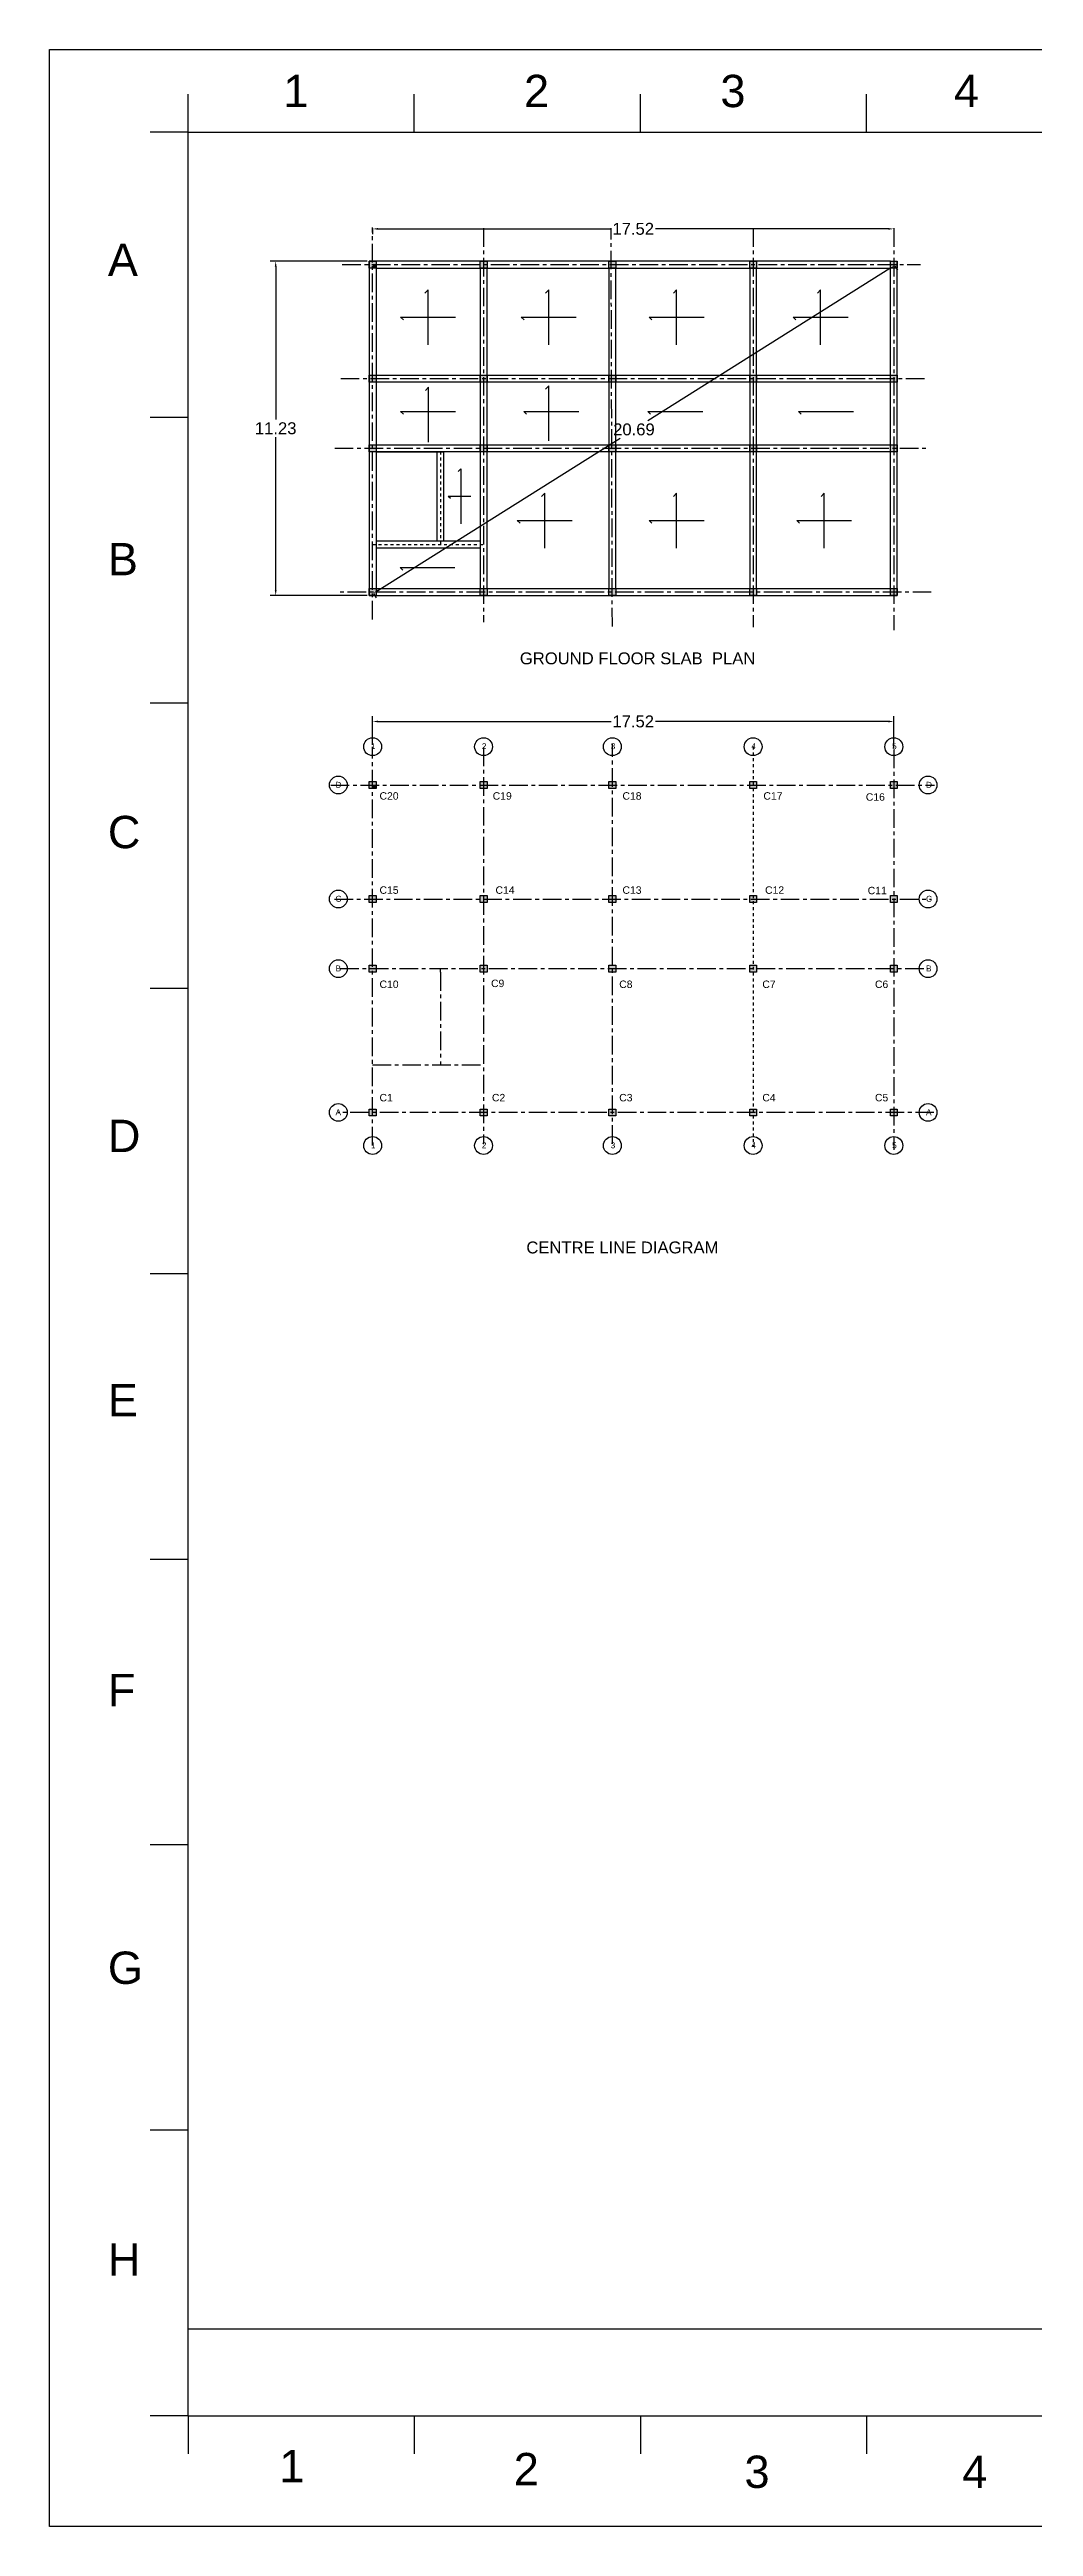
# Model space of a CAD drawing. Header units: metres. Extents: x 102 to 188, y -170 to 119.
# Drawn here: x 101.6 to 134.7, y -170 to -86.8 of the extents above; entities that cross this region are included whole.
import ezdxf

# ---------------------------------------------------------------- set-up
doc = ezdxf.new("R2010")
doc.units = ezdxf.units.M
doc.header["$MEASUREMENT"] = 0
doc.linetypes.add('CENTER', pattern=[2, 1.25, -0.25, 0.25, -0.25])
for name, color, linetype in [('beam', 231, 'Continuous'), ('center line', 50, 'CENTER'), ('column', 120, 'Continuous'), ('dim', 212, 'Continuous'), ('hatching', 7, 'Continuous'), ('slab', 11, 'Continuous'), ('text', 30, 'Continuous')]:
    doc.layers.add(name, color=color, linetype=linetype)
doc.styles.get("Standard").update_dxf_attribs({"font": 'arial.ttf'})
doc.dimstyles.get("Standard").update_dxf_attribs({"dimtxt": 0.4, "dimasz": 0.18, "dimexe": 0.18, "dimexo": 0.0625, "dimgap": 0.09, "dimtad": 0, "dimtih": 1, "dimtoh": 1, "dimzin": 0, "dimdsep": 46, "dimtxsty": 'Standard', "dimcen": 0.09, "dimadec": 0, "dimazin": 0, "dimtfac": 1, "dimtofl": 0, "dimtmove": 0, "dimatfit": 3, "dimfxl": 1, "dimtolj": 1, "dimtzin": 0, "dimarcsym": 0})

# ---------------------------------------------------------------- blocks, each defined once
blk = doc.blocks.new('*D14')
at = {"layer": 'Defpoints', "color": 0, "transparency": 16777216}
for p in [(112.453, -92.768), (129.973, -92.793), (129.973, -92.817)]:
    blk.add_point(p, dxfattribs=at)
at = {"layer": 'dim', "color": 0, "lineweight": -2, "transparency": 16777216}
for p, q in [((112.453, -92.83), (112.453, -92.997)), ((112.633, -92.817), (120.469, -92.817)), ((129.793, -92.817), (121.957, -92.817)), ((129.973, -92.855), (129.973, -92.997))]:
    blk.add_line(p, q, dxfattribs=at)
at = {"layer": 'dim', "color": 0, "transparency": 16777216}
for points in [[(112.633, -92.787), (112.633, -92.847), (112.453, -92.817)], [(129.793, -92.787), (129.793, -92.847), (129.973, -92.817)]]:
    blk.add_solid(points, dxfattribs=at)
at = {"layer": 'dim', "color": 0, "transparency": 16777216, "insert": (121.213, -92.817), "char_height": 0.4, "attachment_point": 5}
blk.add_mtext('\\A1;17.52', dxfattribs=at)
blk = doc.blocks.new('*D15')
at = {"layer": 'Defpoints', "color": 0, "transparency": 16777216}
for p in [(129.973, -94.017), (129.997, -94.056), (112.453, -105.017)]:
    blk.add_point(p, dxfattribs=at)
at = {"layer": 'dim', "color": 0, "lineweight": -2, "transparency": 16777216}
for p, q in [((129.845, -94.151), (121.706, -99.261)), ((130.006, -94.07), (130.093, -94.208)), ((112.63, -104.96), (120.769, -99.85)), ((112.486, -105.07), (112.573, -105.208))]:
    blk.add_line(p, q, dxfattribs=at)
at = {"layer": 'dim', "color": 0, "transparency": 16777216}
for points in [[(129.829, -94.126), (129.861, -94.177), (129.997, -94.056)], [(112.614, -104.935), (112.646, -104.985), (112.477, -105.056)]]:
    blk.add_solid(points, dxfattribs=at)
at = {"layer": 'dim', "color": 0, "transparency": 16777216, "insert": (121.237, -99.556), "char_height": 0.4, "attachment_point": 5}
blk.add_mtext('\\A1;20.69', dxfattribs=at)
blk = doc.blocks.new('*D37')
at = {"layer": 'Defpoints', "color": 0, "transparency": 16777216}
for p in [(129.973, -109.366), (112.453, -110.213), (129.973, -110.312)]:
    blk.add_point(p, dxfattribs=at)
at = {"layer": 'dim', "color": 0, "lineweight": -2, "transparency": 16777216}
for p, q in [((112.453, -110.15), (112.453, -109.186)), ((112.633, -109.366), (120.469, -109.366)), ((129.793, -109.366), (121.957, -109.366)), ((129.973, -110.249), (129.973, -109.186))]:
    blk.add_line(p, q, dxfattribs=at)
at = {"layer": 'dim', "color": 0, "transparency": 16777216}
for points in [[(112.633, -109.336), (112.633, -109.396), (112.453, -109.366)], [(129.793, -109.336), (129.793, -109.396), (129.973, -109.366)]]:
    blk.add_solid(points, dxfattribs=at)
at = {"layer": 'dim', "color": 0, "transparency": 16777216, "insert": (121.213, -109.366), "char_height": 0.4, "attachment_point": 5}
blk.add_mtext('\\A1;17.52', dxfattribs=at)
blk = doc.blocks.new('*D66')
at = {"layer": 'Defpoints', "color": 0, "transparency": 16777216}
for p in [(112.338, -93.902), (109.194, -105.132), (112.338, -105.132)]:
    blk.add_point(p, dxfattribs=at)
at = {"layer": 'dim', "color": 0, "lineweight": -2, "transparency": 16777216}
for p, q in [((112.275, -93.902), (109.014, -93.902)), ((109.194, -94.082), (109.194, -99.223)), ((109.194, -104.952), (109.194, -99.811)), ((112.275, -105.132), (109.014, -105.132))]:
    blk.add_line(p, q, dxfattribs=at)
at = {"layer": 'dim', "color": 0, "transparency": 16777216}
for points in [[(109.164, -94.082), (109.224, -94.082), (109.194, -93.902)], [(109.164, -104.952), (109.224, -104.952), (109.194, -105.132)]]:
    blk.add_solid(points, dxfattribs=at)
at = {"layer": 'dim', "color": 0, "transparency": 16777216, "insert": (109.194, -99.517), "char_height": 0.4, "attachment_point": 5}
blk.add_mtext('\\A1;11.23', dxfattribs=at)

msp = doc.modelspace()

# ---------------------------------------------------------------- hatches: boundary and pattern name
at = {"layer": 'column', "transparency": 33554687}
h = msp.add_hatch(color=256, dxfattribs=at)
h.dxf.hatch_style = 1
h.paths.add_polyline_path([(112.568, -93.902), (112.338, -93.902), (112.338, -94.132), (112.453, -94.132), (112.453, -94.017), (112.568, -94.017)])
h.paths.add_polyline_path([(112.568, -94.017), (112.453, -94.017), (112.453, -94.132), (112.568, -94.132)], flags=0)
h.paths.add_polyline_path([(112.453, -97.732), (112.338, -97.732), (112.338, -97.962), (112.453, -97.962)])
h.paths.add_polyline_path([(112.568, -97.847), (112.453, -97.847), (112.453, -97.962), (112.568, -97.962)])
h.paths.add_polyline_path([(112.568, -97.732), (112.453, -97.732), (112.453, -97.847), (112.568, -97.847)])
h.paths.add_polyline_path([(116.183, -97.732), (116.068, -97.732), (116.068, -97.847), (116.183, -97.847)])
h.paths.add_polyline_path([(116.298, -97.732), (116.183, -97.732), (116.183, -97.847), (116.298, -97.847)])
h.paths.add_polyline_path([(116.298, -97.847), (116.183, -97.847), (116.183, -97.962), (116.298, -97.962)])
h.paths.add_polyline_path([(116.183, -97.847), (116.068, -97.847), (116.068, -97.962), (116.183, -97.962)])
h.paths.add_polyline_path([(116.298, -93.902), (116.068, -93.902), (116.068, -94.017), (116.298, -94.017)])
h.paths.add_polyline_path([(116.183, -94.017), (116.068, -94.017), (116.068, -94.132), (116.183, -94.132)])
h.paths.add_polyline_path([(116.298, -94.017), (116.183, -94.017), (116.183, -94.132), (116.298, -94.132)])
h.paths.add_polyline_path([(120.628, -93.902), (120.398, -93.902), (120.398, -94.017), (120.628, -94.017)])
h.paths.add_polyline_path([(120.628, -94.017), (120.513, -94.017), (120.513, -94.132), (120.628, -94.132)])
h.paths.add_polyline_path([(120.513, -94.017), (120.398, -94.017), (120.398, -94.132), (120.513, -94.132)])
h.paths.add_polyline_path([(125.358, -93.902), (125.128, -93.902), (125.128, -94.017), (125.358, -94.017)])
h.paths.add_polyline_path([(125.243, -94.017), (125.128, -94.017), (125.128, -94.132), (125.243, -94.132)])
h.paths.add_polyline_path([(125.358, -94.017), (125.243, -94.017), (125.243, -94.132), (125.358, -94.132)])
h.paths.add_polyline_path([(130.088, -93.902), (129.858, -93.902), (129.858, -94.017), (129.973, -94.017), (129.973, -94.132), (130.088, -94.132)])
h.paths.add_polyline_path([(129.973, -94.017), (129.858, -94.017), (129.858, -94.132), (129.973, -94.132)], flags=17)
h.paths.add_polyline_path([(125.243, -97.732), (125.128, -97.732), (125.128, -97.847), (125.243, -97.847)])
h.paths.add_polyline_path([(130.088, -97.732), (129.973, -97.732), (129.973, -97.962), (130.088, -97.962)])
h.paths.add_polyline_path([(129.973, -97.847), (129.858, -97.847), (129.858, -97.962), (129.973, -97.962)])
h.paths.add_polyline_path([(129.973, -97.732), (129.858, -97.732), (129.858, -97.847), (129.973, -97.847)])
h.paths.add_polyline_path([(125.358, -97.732), (125.243, -97.732), (125.243, -97.847), (125.358, -97.847)])
h.paths.add_polyline_path([(125.358, -97.847), (125.243, -97.847), (125.243, -97.962), (125.358, -97.962)])
h.paths.add_polyline_path([(125.243, -97.847), (125.128, -97.847), (125.128, -97.962), (125.243, -97.962)])
h.paths.add_polyline_path([(120.513, -97.732), (120.398, -97.732), (120.398, -97.847), (120.513, -97.847)])
h.paths.add_polyline_path([(120.513, -97.847), (120.398, -97.847), (120.398, -97.962), (120.513, -97.962)])
h.paths.add_polyline_path([(120.628, -97.847), (120.513, -97.847), (120.513, -97.962), (120.628, -97.962)])
h.paths.add_polyline_path([(120.628, -97.732), (120.513, -97.732), (120.513, -97.847), (120.628, -97.847)])
h.paths.add_polyline_path([(116.183, -100.072), (116.068, -100.072), (116.068, -100.187), (116.183, -100.187)])
h.paths.add_polyline_path([(116.183, -100.187), (116.068, -100.187), (116.068, -100.302), (116.183, -100.302)])
h.paths.add_polyline_path([(116.298, -100.187), (116.183, -100.187), (116.183, -100.302), (116.298, -100.302)])
h.paths.add_polyline_path([(116.298, -100.072), (116.183, -100.072), (116.183, -100.187), (116.298, -100.187)])
h.paths.add_polyline_path([(112.453, -100.072), (112.338, -100.072), (112.338, -100.302), (112.453, -100.302)])
h.paths.add_polyline_path([(112.568, -100.072), (112.453, -100.072), (112.453, -100.187), (112.568, -100.187)])
h.paths.add_polyline_path([(112.568, -100.187), (112.453, -100.187), (112.453, -100.302), (112.568, -100.302)])
h.paths.add_polyline_path([(112.453, -104.902), (112.338, -104.902), (112.338, -105.132), (112.568, -105.132), (112.568, -105.017), (112.453, -105.017)])
h.paths.add_polyline_path([(112.568, -104.902), (112.453, -104.902), (112.453, -105.017), (112.568, -105.017)], flags=17)
h.paths.add_polyline_path([(116.298, -104.902), (116.183, -104.902), (116.183, -105.017), (116.298, -105.017)])
h.paths.add_polyline_path([(116.183, -104.902), (116.068, -104.902), (116.068, -105.017), (116.183, -105.017)])
h.paths.add_polyline_path([(116.298, -105.017), (116.068, -105.017), (116.068, -105.132), (116.298, -105.132)])
h.paths.add_polyline_path([(120.513, -104.902), (120.398, -104.902), (120.398, -105.017), (120.513, -105.017)])
h.paths.add_polyline_path([(120.628, -104.902), (120.513, -104.902), (120.513, -105.017), (120.628, -105.017)])
h.paths.add_polyline_path([(120.628, -105.017), (120.398, -105.017), (120.398, -105.132), (120.628, -105.132)])
h.paths.add_polyline_path([(125.358, -104.902), (125.243, -104.902), (125.243, -105.017), (125.358, -105.017)])
h.paths.add_polyline_path([(125.243, -104.902), (125.128, -104.902), (125.128, -105.017), (125.243, -105.017)])
h.paths.add_polyline_path([(125.358, -105.017), (125.243, -105.017), (125.128, -105.017), (125.128, -105.132), (125.358, -105.132)])
h.paths.add_polyline_path([(130.088, -104.902), (129.973, -104.902), (129.973, -105.017), (129.858, -105.017), (129.858, -105.132), (130.088, -105.132)])
h.paths.add_polyline_path([(129.973, -104.902), (129.858, -104.902), (129.858, -105.017), (129.973, -105.017)], flags=17)
h.paths.add_polyline_path([(120.513, -100.187), (120.398, -100.187), (120.398, -100.302), (120.513, -100.302)])
h.paths.add_polyline_path([(120.513, -100.072), (120.398, -100.072), (120.398, -100.187), (120.513, -100.187)])
h.paths.add_polyline_path([(120.628, -100.072), (120.513, -100.072), (120.513, -100.187), (120.628, -100.187)])
h.paths.add_polyline_path([(120.628, -100.187), (120.513, -100.187), (120.513, -100.302), (120.628, -100.302)])
h.paths.add_polyline_path([(125.243, -100.072), (125.128, -100.072), (125.128, -100.187), (125.243, -100.187)])
h.paths.add_polyline_path([(125.358, -100.072), (125.243, -100.072), (125.243, -100.187), (125.358, -100.187)])
h.paths.add_polyline_path([(125.358, -100.187), (125.243, -100.187), (125.243, -100.302), (125.358, -100.302)])
h.paths.add_polyline_path([(125.243, -100.187), (125.128, -100.187), (125.128, -100.302), (125.243, -100.302)])
h.paths.add_polyline_path([(130.088, -100.072), (129.973, -100.072), (129.973, -100.302), (130.088, -100.302)])
h.paths.add_polyline_path([(129.973, -100.072), (129.858, -100.072), (129.858, -100.187), (129.973, -100.187)])
h.paths.add_polyline_path([(129.973, -100.187), (129.858, -100.187), (129.858, -100.302), (129.973, -100.302)])
h = msp.add_hatch(color=256, dxfattribs=at)
h.dxf.hatch_style = 1
h.paths.add_polyline_path([(112.568, -94.132), (112.568, -94.017), (112.453, -94.017), (112.453, -94.132)])
h = msp.add_hatch(color=256, dxfattribs=at)
h.dxf.hatch_style = 1
h.paths.add_polyline_path([(112.568, -111.385), (112.338, -111.385), (112.338, -111.615), (112.453, -111.615), (112.453, -111.5), (112.568, -111.5)])
h.paths.add_polyline_path([(112.568, -111.5), (112.453, -111.5), (112.453, -111.615), (112.568, -111.615)], flags=0)
h.paths.add_polyline_path([(112.453, -115.215), (112.338, -115.215), (112.338, -115.445), (112.453, -115.445)])
h.paths.add_polyline_path([(112.568, -115.33), (112.453, -115.33), (112.453, -115.445), (112.568, -115.445)])
h.paths.add_polyline_path([(112.568, -115.215), (112.453, -115.215), (112.453, -115.33), (112.568, -115.33)])
h.paths.add_polyline_path([(116.183, -115.215), (116.068, -115.215), (116.068, -115.33), (116.183, -115.33)])
h.paths.add_polyline_path([(116.298, -115.215), (116.183, -115.215), (116.183, -115.33), (116.298, -115.33)])
h.paths.add_polyline_path([(116.298, -115.33), (116.183, -115.33), (116.183, -115.445), (116.298, -115.445)])
h.paths.add_polyline_path([(116.183, -115.33), (116.068, -115.33), (116.068, -115.445), (116.183, -115.445)])
h.paths.add_polyline_path([(116.298, -111.385), (116.068, -111.385), (116.068, -111.5), (116.298, -111.5)])
h.paths.add_polyline_path([(116.183, -111.5), (116.068, -111.5), (116.068, -111.615), (116.183, -111.615)])
h.paths.add_polyline_path([(116.298, -111.5), (116.183, -111.5), (116.183, -111.615), (116.298, -111.615)])
h.paths.add_polyline_path([(120.628, -111.385), (120.398, -111.385), (120.398, -111.5), (120.628, -111.5)])
h.paths.add_polyline_path([(120.628, -111.5), (120.513, -111.5), (120.513, -111.615), (120.628, -111.615)])
h.paths.add_polyline_path([(120.513, -111.5), (120.398, -111.5), (120.398, -111.615), (120.513, -111.615)])
h.paths.add_polyline_path([(125.358, -111.385), (125.128, -111.385), (125.128, -111.5), (125.358, -111.5)])
h.paths.add_polyline_path([(125.243, -111.5), (125.128, -111.5), (125.128, -111.615), (125.243, -111.615)])
h.paths.add_polyline_path([(125.358, -111.5), (125.243, -111.5), (125.243, -111.615), (125.358, -111.615)])
h.paths.add_polyline_path([(130.088, -111.385), (129.858, -111.385), (129.858, -111.5), (129.973, -111.5), (129.973, -111.615), (130.088, -111.615)])
h.paths.add_polyline_path([(129.973, -111.5), (129.858, -111.5), (129.858, -111.615), (129.973, -111.615)], flags=17)
h.paths.add_polyline_path([(125.243, -115.215), (125.128, -115.215), (125.128, -115.33), (125.243, -115.33)])
h.paths.add_polyline_path([(130.088, -115.215), (129.973, -115.215), (129.973, -115.445), (130.088, -115.445)])
h.paths.add_polyline_path([(129.973, -115.33), (129.858, -115.33), (129.858, -115.445), (129.973, -115.445)])
h.paths.add_polyline_path([(129.973, -115.215), (129.858, -115.215), (129.858, -115.33), (129.973, -115.33)])
h.paths.add_polyline_path([(125.358, -115.215), (125.243, -115.215), (125.243, -115.33), (125.358, -115.33)])
h.paths.add_polyline_path([(125.358, -115.33), (125.243, -115.33), (125.243, -115.445), (125.358, -115.445)])
h.paths.add_polyline_path([(125.243, -115.33), (125.128, -115.33), (125.128, -115.445), (125.243, -115.445)])
h.paths.add_polyline_path([(120.513, -115.215), (120.398, -115.215), (120.398, -115.33), (120.513, -115.33)])
h.paths.add_polyline_path([(120.513, -115.33), (120.398, -115.33), (120.398, -115.445), (120.513, -115.445)])
h.paths.add_polyline_path([(120.628, -115.33), (120.513, -115.33), (120.513, -115.445), (120.628, -115.445)])
h.paths.add_polyline_path([(120.628, -115.215), (120.513, -115.215), (120.513, -115.33), (120.628, -115.33)])
h.paths.add_polyline_path([(116.183, -117.555), (116.068, -117.555), (116.068, -117.67), (116.183, -117.67)])
h.paths.add_polyline_path([(116.183, -117.67), (116.068, -117.67), (116.068, -117.785), (116.183, -117.785)])
h.paths.add_polyline_path([(116.298, -117.67), (116.183, -117.67), (116.183, -117.785), (116.298, -117.785)])
h.paths.add_polyline_path([(116.298, -117.555), (116.183, -117.555), (116.183, -117.67), (116.298, -117.67)])
h.paths.add_polyline_path([(112.453, -117.555), (112.338, -117.555), (112.338, -117.785), (112.453, -117.785)])
h.paths.add_polyline_path([(112.568, -117.555), (112.453, -117.555), (112.453, -117.67), (112.568, -117.67)])
h.paths.add_polyline_path([(112.568, -117.67), (112.453, -117.67), (112.453, -117.785), (112.568, -117.785)])
h.paths.add_polyline_path([(112.453, -122.385), (112.338, -122.385), (112.338, -122.615), (112.568, -122.615), (112.568, -122.5), (112.453, -122.5)])
h.paths.add_polyline_path([(112.568, -122.385), (112.453, -122.385), (112.453, -122.5), (112.568, -122.5)], flags=17)
h.paths.add_polyline_path([(116.298, -122.385), (116.183, -122.385), (116.183, -122.5), (116.298, -122.5)])
h.paths.add_polyline_path([(116.183, -122.385), (116.068, -122.385), (116.068, -122.5), (116.183, -122.5)])
h.paths.add_polyline_path([(116.298, -122.5), (116.068, -122.5), (116.068, -122.615), (116.298, -122.615)])
h.paths.add_polyline_path([(120.513, -122.385), (120.398, -122.385), (120.398, -122.5), (120.513, -122.5)])
h.paths.add_polyline_path([(120.628, -122.385), (120.513, -122.385), (120.513, -122.5), (120.628, -122.5)])
h.paths.add_polyline_path([(120.628, -122.5), (120.398, -122.5), (120.398, -122.615), (120.628, -122.615)])
h.paths.add_polyline_path([(125.358, -122.385), (125.243, -122.385), (125.243, -122.5), (125.358, -122.5)])
h.paths.add_polyline_path([(125.243, -122.385), (125.128, -122.385), (125.128, -122.5), (125.243, -122.5)])
h.paths.add_polyline_path([(125.358, -122.5), (125.243, -122.5), (125.128, -122.5), (125.128, -122.615), (125.358, -122.615)])
h.paths.add_polyline_path([(130.088, -122.385), (129.973, -122.385), (129.973, -122.5), (129.858, -122.5), (129.858, -122.615), (130.088, -122.615)])
h.paths.add_polyline_path([(129.973, -122.385), (129.858, -122.385), (129.858, -122.5), (129.973, -122.5)], flags=17)
h.paths.add_polyline_path([(120.513, -117.67), (120.398, -117.67), (120.398, -117.785), (120.513, -117.785)])
h.paths.add_polyline_path([(120.513, -117.555), (120.398, -117.555), (120.398, -117.67), (120.513, -117.67)])
h.paths.add_polyline_path([(120.628, -117.555), (120.513, -117.555), (120.513, -117.67), (120.628, -117.67)])
h.paths.add_polyline_path([(120.628, -117.67), (120.513, -117.67), (120.513, -117.785), (120.628, -117.785)])
h.paths.add_polyline_path([(125.243, -117.555), (125.128, -117.555), (125.128, -117.67), (125.243, -117.67)])
h.paths.add_polyline_path([(125.358, -117.555), (125.243, -117.555), (125.243, -117.67), (125.358, -117.67)])
h.paths.add_polyline_path([(125.358, -117.67), (125.243, -117.67), (125.243, -117.785), (125.358, -117.785)])
h.paths.add_polyline_path([(125.243, -117.67), (125.128, -117.67), (125.128, -117.785), (125.243, -117.785)])
h.paths.add_polyline_path([(130.088, -117.555), (129.973, -117.555), (129.973, -117.785), (130.088, -117.785)])
h.paths.add_polyline_path([(129.973, -117.555), (129.858, -117.555), (129.858, -117.67), (129.973, -117.67)])
h.paths.add_polyline_path([(129.973, -117.67), (129.858, -117.67), (129.858, -117.785), (129.973, -117.785)])
h = msp.add_hatch(color=256, dxfattribs=at)
h.dxf.hatch_style = 1
h.paths.add_polyline_path([(112.568, -111.615), (112.568, -111.5), (112.453, -111.5), (112.453, -111.615)])

# ---------------------------------------------------------------- linework, layer by layer
at = {"layer": 'beam'}
for p, q in [((129.858, -93.902), (112.338, -93.902)), ((112.338, -93.902), (112.338, -105.132)), ((129.858, -104.902), (129.858, -93.902)), ((130.088, -105.132), (130.088, -93.902)), ((112.568, -94.132), (112.568, -104.902)), ((112.568, -94.132), (129.858, -94.132)), ((116.068, -94.132), (116.068, -104.902)), ((116.298, -104.902), (116.298, -94.132)), ((120.398, -94.132), (120.398, -104.902)), ((120.628, -104.902), (120.628, -94.132)), ((125.128, -94.132), (125.128, -104.902)), ((125.358, -104.902), (125.358, -94.132)), ((112.568, -97.732), (129.858, -97.732)), ((129.858, -97.962), (112.568, -97.962)), ((112.568, -100.072), (129.858, -100.072)), ((129.858, -100.302), (112.568, -100.302)), ((112.568, -100.302), (112.568, -103.302)), ((112.568, -100.302), (114.618, -100.302)), ((114.618, -103.302), (114.618, -100.302)), ((112.568, -103.302), (114.618, -103.302)), ((112.568, -103.302), (112.568, -103.532)), ((114.618, -103.302), (116.068, -103.302)), ((114.851, -103.529), (116.068, -103.529)), ((112.338, -105.132), (130.088, -105.132)), ((112.568, -104.902), (129.858, -104.902))]:
    msp.add_line(p, q, dxfattribs=at)
for points in [[(114.848, -103.302), (114.848, -103.302), (114.848, -100.302)], [(112.568, -103.532), (114.618, -103.532), (114.851, -103.529)]]:
    msp.add_lwpolyline(points, dxfattribs=at)
at = {"layer": 'center line', "ltscale": 0.5}
for p, q in [((112.453, -105.942), (112.453, -92.768)), ((116.183, -92.793), (116.183, -106.024)), ((120.513, -106.174), (120.469, -92.793)), ((125.243, -92.793), (125.243, -106.201)), ((129.973, -92.793), (129.973, -106.297)), ((111.427, -94.017), (130.866, -94.017)), ((111.38, -97.847), (131.087, -97.847)), ((111.178, -100.187), (131.062, -100.187)), ((131.233, -105.017), (111.341, -105.017)), ((112.453, -123.613), (112.453, -110.213)), ((116.183, -110.239), (116.183, -123.571)), ((120.513, -123.557), (120.513, -110.125)), ((129.973, -110.312), (129.973, -123.756)), ((111.044, -111.5), (131.339, -111.5)), ((111.172, -115.33), (131.24, -115.33)), ((111.36, -117.67), (131.125, -117.67)), ((114.733, -117.785), (114.735, -120.899)), ((112.453, -120.9), (116.183, -120.9)), ((131.324, -122.5), (111.3, -122.5))]:
    msp.add_line(p, q, dxfattribs=at)
at = {"layer": 'center line'}
for p, q in [((114.618, -100.302), (114.848, -100.302)), ((114.733, -117.785), (114.733, -117.67))]:
    msp.add_line(p, q, dxfattribs=at)
at = {"layer": 'center line', "ltscale": 0.01}
for p, q in [((114.733, -100.302), (114.735, -103.416)), ((112.453, -103.417), (116.183, -103.417)), ((125.243, -110.203), (125.243, -123.642))]:
    msp.add_line(p, q, dxfattribs=at)
at = {"layer": 'column'}
for points in [[(112.568, -94.132), (112.338, -94.132), (112.338, -93.902), (112.568, -93.902)], [(116.298, -94.132), (116.068, -94.132), (116.068, -93.902), (116.298, -93.902)], [(120.628, -94.132), (120.398, -94.132), (120.398, -93.902), (120.628, -93.902)], [(125.358, -94.132), (125.128, -94.132), (125.128, -93.902), (125.358, -93.902)], [(130.088, -94.132), (129.858, -94.132), (129.858, -93.902), (130.088, -93.902)], [(112.568, -97.962), (112.338, -97.962), (112.338, -97.732), (112.568, -97.732)], [(116.298, -97.962), (116.068, -97.962), (116.068, -97.732), (116.298, -97.732)], [(120.628, -97.962), (120.398, -97.962), (120.398, -97.732), (120.628, -97.732)], [(125.358, -97.962), (125.128, -97.962), (125.128, -97.732), (125.358, -97.732)], [(130.088, -97.962), (129.858, -97.962), (129.858, -97.732), (130.088, -97.732)], [(112.568, -100.302), (112.338, -100.302), (112.338, -100.072), (112.568, -100.072)], [(116.298, -100.302), (116.068, -100.302), (116.068, -100.072), (116.298, -100.072)], [(120.628, -100.302), (120.398, -100.302), (120.398, -100.072), (120.628, -100.072)], [(125.358, -100.302), (125.128, -100.302), (125.128, -100.072), (125.358, -100.072)], [(130.088, -100.302), (129.858, -100.302), (129.858, -100.072), (130.088, -100.072)], [(112.568, -105.132), (112.338, -105.132), (112.338, -104.902), (112.568, -104.902)], [(116.298, -105.132), (116.068, -105.132), (116.068, -104.902), (116.298, -104.902)], [(120.628, -105.132), (120.398, -105.132), (120.398, -104.902), (120.628, -104.902)], [(125.358, -105.132), (125.128, -105.132), (125.128, -104.902), (125.358, -104.902)], [(130.088, -105.132), (129.858, -105.132), (129.858, -104.902), (130.088, -104.902)], [(112.568, -111.615), (112.338, -111.615), (112.338, -111.385), (112.568, -111.385)], [(116.298, -111.615), (116.068, -111.615), (116.068, -111.385), (116.298, -111.385)], [(120.628, -111.615), (120.398, -111.615), (120.398, -111.385), (120.628, -111.385)], [(125.358, -111.615), (125.128, -111.615), (125.128, -111.385), (125.358, -111.385)], [(130.088, -111.615), (129.858, -111.615), (129.858, -111.385), (130.088, -111.385)], [(112.568, -115.445), (112.338, -115.445), (112.338, -115.215), (112.568, -115.215)], [(116.298, -115.445), (116.068, -115.445), (116.068, -115.215), (116.298, -115.215)], [(120.628, -115.445), (120.398, -115.445), (120.398, -115.215), (120.628, -115.215)], [(125.358, -115.445), (125.128, -115.445), (125.128, -115.215), (125.358, -115.215)], [(130.088, -115.445), (129.858, -115.445), (129.858, -115.215), (130.088, -115.215)], [(112.568, -117.785), (112.338, -117.785), (112.338, -117.555), (112.568, -117.555)], [(116.298, -117.785), (116.068, -117.785), (116.068, -117.555), (116.298, -117.555)], [(120.628, -117.785), (120.398, -117.785), (120.398, -117.555), (120.628, -117.555)], [(125.358, -117.785), (125.128, -117.785), (125.128, -117.555), (125.358, -117.555)], [(130.088, -117.785), (129.858, -117.785), (129.858, -117.555), (130.088, -117.555)], [(112.568, -122.615), (112.338, -122.615), (112.338, -122.385), (112.568, -122.385)], [(116.298, -122.615), (116.068, -122.615), (116.068, -122.385), (116.298, -122.385)], [(120.628, -122.615), (120.398, -122.615), (120.398, -122.385), (120.628, -122.385)], [(125.358, -122.615), (125.128, -122.615), (125.128, -122.385), (125.358, -122.385)], [(130.088, -122.615), (129.858, -122.615), (129.858, -122.385), (130.088, -122.385)]]:
    msp.add_lwpolyline(points, close=True, dxfattribs=at)
at = {"layer": 'dim', "linetype": 'Continuous'}
msp.add_line((106.252, -163.368), (182.709, -163.368), dxfattribs=at)
msp.add_lwpolyline([(182.709, -166.294), (106.252, -166.294), (106.252, -89.564), (182.709, -89.564), (182.709, -99.155), (182.709, -163.368)], dxfattribs=at)
at = {"layer": 'hatching'}
msp.add_line((112.453, -122.5), (112.453, -122.5), dxfattribs=at)
at = {"layer": 'slab'}
for p, q in [((114.318, -94.864), (114.213, -94.971)), ((114.318, -96.712), (114.318, -94.864)), ((118.372, -94.864), (118.267, -94.971)), ((118.372, -96.712), (118.372, -94.864)), ((122.67, -94.864), (122.565, -94.971)), ((122.67, -96.712), (122.67, -94.864)), ((127.511, -94.864), (127.406, -94.971)), ((127.511, -96.712), (127.511, -94.864)), ((113.394, -95.788), (115.242, -95.788)), ((113.394, -95.788), (113.491, -95.877)), ((117.448, -95.788), (119.296, -95.788)), ((117.448, -95.788), (117.545, -95.877)), ((121.746, -95.788), (123.594, -95.788)), ((121.746, -95.788), (121.843, -95.877)), ((126.586, -95.788), (128.435, -95.788)), ((126.586, -95.788), (126.684, -95.877)), ((114.331, -98.133), (114.229, -98.246)), ((114.331, -99.981), (114.331, -98.133)), ((118.372, -98.094), (118.267, -98.201)), ((118.372, -99.942), (118.372, -98.094)), ((113.394, -98.947), (115.242, -98.947)), ((113.394, -98.947), (113.491, -99.036)), ((117.532, -98.947), (119.381, -98.947)), ((117.532, -98.947), (117.629, -99.036)), ((121.701, -98.947), (123.549, -98.947)), ((121.701, -98.947), (121.798, -99.036)), ((126.766, -98.947), (128.614, -98.947)), ((126.766, -98.947), (126.863, -99.036)), ((115.414, -100.876), (115.324, -100.973)), ((115.414, -100.876), (115.414, -102.724)), ((114.998, -101.8), (115.414, -101.8)), ((114.998, -101.8), (115.076, -101.862)), ((115.414, -101.8), (115.757, -101.8)), ((118.238, -101.695), (118.133, -101.802)), ((118.238, -103.543), (118.238, -101.695)), ((122.67, -101.695), (122.565, -101.802)), ((122.67, -103.543), (122.67, -101.695)), ((127.632, -101.695), (127.527, -101.802)), ((127.632, -103.543), (127.632, -101.695)), ((117.314, -102.619), (117.411, -102.708)), ((117.314, -102.619), (119.162, -102.619)), ((121.746, -102.619), (123.594, -102.619)), ((121.746, -102.619), (121.843, -102.708)), ((126.708, -102.619), (128.556, -102.619)), ((126.708, -102.619), (126.805, -102.708)), ((113.374, -104.193), (113.471, -104.282)), ((113.374, -104.193), (115.222, -104.193))]:
    msp.add_line(p, q, dxfattribs=at)
at = {"layer": 'text', "linetype": 'Continuous'}
for p, q in [((106.252, -89.564), (106.252, -88.29)), ((113.855, -89.564), (113.855, -88.29)), ((121.457, -89.564), (121.457, -88.29)), ((129.06, -89.564), (129.06, -88.29)), ((106.252, -89.564), (104.971, -89.564)), ((106.252, -99.155), (104.971, -99.155)), ((106.252, -108.745), (104.971, -108.745)), ((106.252, -118.335), (104.971, -118.335)), ((106.252, -127.925), (104.971, -127.925)), ((106.252, -137.516), (104.971, -137.516)), ((106.252, -147.106), (104.971, -147.106)), ((106.252, -156.696), (104.971, -156.696)), ((106.252, -166.287), (104.971, -166.287)), ((106.252, -166.287), (106.252, -167.568)), ((113.855, -166.287), (113.855, -167.568)), ((121.457, -166.287), (121.457, -167.568)), ((129.06, -166.287), (129.06, -167.568))]:
    msp.add_line(p, q, dxfattribs=at)
msp.add_lwpolyline([(101.591, -86.792), (186.459, -86.792), (186.459, -170.005), (101.591, -170.005)], close=True, dxfattribs=at)
at = {"layer": 'text'}
for centre, radius in [((112.453, -110.213), 0.3), ((116.183, -110.213), 0.3), ((120.513, -110.213), 0.3), ((125.243, -110.213), 0.3), ((129.973, -110.213), 0.3), ((111.3, -111.5), 0.299), ((131.126, -111.5), 0.299), ((111.3, -115.33), 0.299), ((131.126, -115.33), 0.299), ((111.3, -117.67), 0.299), ((131.126, -117.67), 0.299), ((111.3, -122.5), 0.299), ((131.126, -122.5), 0.299), ((112.453, -123.613), 0.3), ((116.183, -123.613), 0.3), ((120.513, -123.613), 0.3), ((125.243, -123.613), 0.3), ((129.973, -123.613), 0.3)]:
    msp.add_circle(centre, radius, dxfattribs=at)

# ---------------------------------------------------------------- texts
at = {"layer": 'text', "linetype": 'Continuous', "char_height": 1.086, "attachment_point": 1}
for s, width, insert in [('1', 4.28459, (109.451, -87.641)), ('2', 4.28459, (117.542, -87.641)), ('3', 4.28459, (124.144, -87.641)), ('4', 4.28459, (131.993, -87.641)), ('A', 3.4799, (103.552, -93.314)), ('B', 3.4799, (103.552, -103.369)), ('C', 3.4799, (103.552, -112.537)), ('D', 3.4799, (103.552, -122.745)), ('E', 3.4799, (103.552, -131.624)), ('F', 3.4799, (103.552, -141.361)), ('G', 3.4799, (103.552, -150.692)), ('H', 3.4799, (103.552, -160.497)), ('1', 4.28459, (109.317, -167.434)), ('2', 4.28459, (117.197, -167.535)), ('3', 4.28459, (124.953, -167.625)), ('4', 4.28459, (132.273, -167.625))]:
    msp.add_mtext_dynamic_manual_height_columns(s, width=width, gutter_width=1.131, heights=[0], dxfattribs=dict(at, insert=insert))
at = {"layer": 'text', "attachment_point": 1}
for s, width, insert, char_height in [('GROUND FLOOR SLAB  PLAN', 12.06326, (117.402, -107.045), 0.4), ('1', 0.4123, (112.395, -110.095), 0.2), ('2', 0.4123, (116.125, -110.095), 0.2), ('3', 0.4123, (120.455, -110.095), 0.2), ('4', 0.4123, (125.185, -110.095), 0.2), ('5', 0.4123, (129.915, -110.095), 0.2), ('D', 0.38425, (111.205, -111.393), 0.2), ('D', 0.38425, (131.056, -111.393), 0.2), ('C20', 0.91678, (112.685, -111.742), 0.25), ('C19', 0.91678, (116.49, -111.742), 0.25), ('C18', 0.91678, (120.852, -111.742), 0.25), ('C17', 0.91678, (125.59, -111.742), 0.25), ('C16', 0.91678, (129.033, -111.778), 0.25), ('C', 0.38425, (111.205, -115.223), 0.2), ('C15', 0.91678, (112.685, -114.905), 0.25), ('C14', 0.91678, (116.584, -114.905), 0.25), ('C13', 0.91678, (120.852, -114.905), 0.25), ('C12', 0.91678, (125.646, -114.905), 0.25), ('C11', 0.91678, (129.096, -114.92), 0.25), ('C', 0.38425, (131.056, -115.223), 0.2), ('B', 0.38425, (111.205, -117.563), 0.2), ('C10', 0.91678, (112.685, -118.069), 0.25), ('C9', 0.91678, (116.434, -118.039), 0.25), ('C8', 0.91678, (120.743, -118.069), 0.25), ('C7', 0.91678, (125.554, -118.069), 0.25), ('C6', 0.91678, (129.34, -118.069), 0.25), ('B', 0.38425, (131.056, -117.563), 0.2), ('C1', 0.91678, (112.685, -121.878), 0.25), ('C2', 0.91678, (116.464, -121.878), 0.25), ('C3', 0.91678, (120.743, -121.878), 0.25), ('C4', 0.91678, (125.554, -121.878), 0.25), ('C5', 0.91678, (129.34, -121.878), 0.25), ('A', 0.38425, (111.205, -122.393), 0.2), ('A', 0.38425, (131.056, -122.393), 0.2), ('1', 0.4123, (112.395, -123.503), 0.2), ('2', 0.4123, (116.125, -123.503), 0.2), ('3', 0.4123, (120.455, -123.503), 0.2), ('4', 0.4123, (125.185, -123.503), 0.2), ('5', 0.4123, (129.915, -123.503), 0.2), ('CENTRE LINE DIAGRAM', 12.06326, (117.621, -126.836), 0.4)]:
    msp.add_mtext_dynamic_manual_height_columns(s, width=width, gutter_width=1, heights=[0], dxfattribs=dict(at, insert=insert, char_height=char_height))

# ---------------------------------------------------------------- dimensions: what is measured, and where the dimension line sits
at = {"layer": 'dim'}
dim = msp.add_linear_dim(base=(129.973, -92.817), p1=(112.453, -92.768), p2=(129.973, -92.793), dimstyle='Standard', dxfattribs=at)
dim.commit()
dim.dimension.update_dxf_attribs({"geometry": '*D14', "text_midpoint": (121.213, -92.817), "dimtype": 160})
dim = msp.add_linear_dim(base=(109.194, -105.132), p1=(112.338, -93.902), p2=(112.338, -105.132), angle=90, dimstyle='Standard', dxfattribs=at)
dim.commit()
dim.dimension.update_dxf_attribs({"geometry": '*D66', "text_midpoint": (109.194, -99.517)})
dim = msp.add_aligned_dim(p1=(112.453, -105.017), p2=(129.973, -94.017), distance=-0.046, dimstyle='Standard', dxfattribs=at)
dim.commit()
dim.dimension.update_dxf_attribs({"geometry": '*D15', "text_midpoint": (121.237, -99.556)})
dim = msp.add_linear_dim(base=(129.973, -109.366), p1=(112.453, -110.213), p2=(129.973, -110.312), dimstyle='Standard', dxfattribs=at)
dim.commit()
dim.dimension.update_dxf_attribs({"geometry": '*D37', "text_midpoint": (121.213, -109.366)})

doc.saveas('drawing.dxf')
